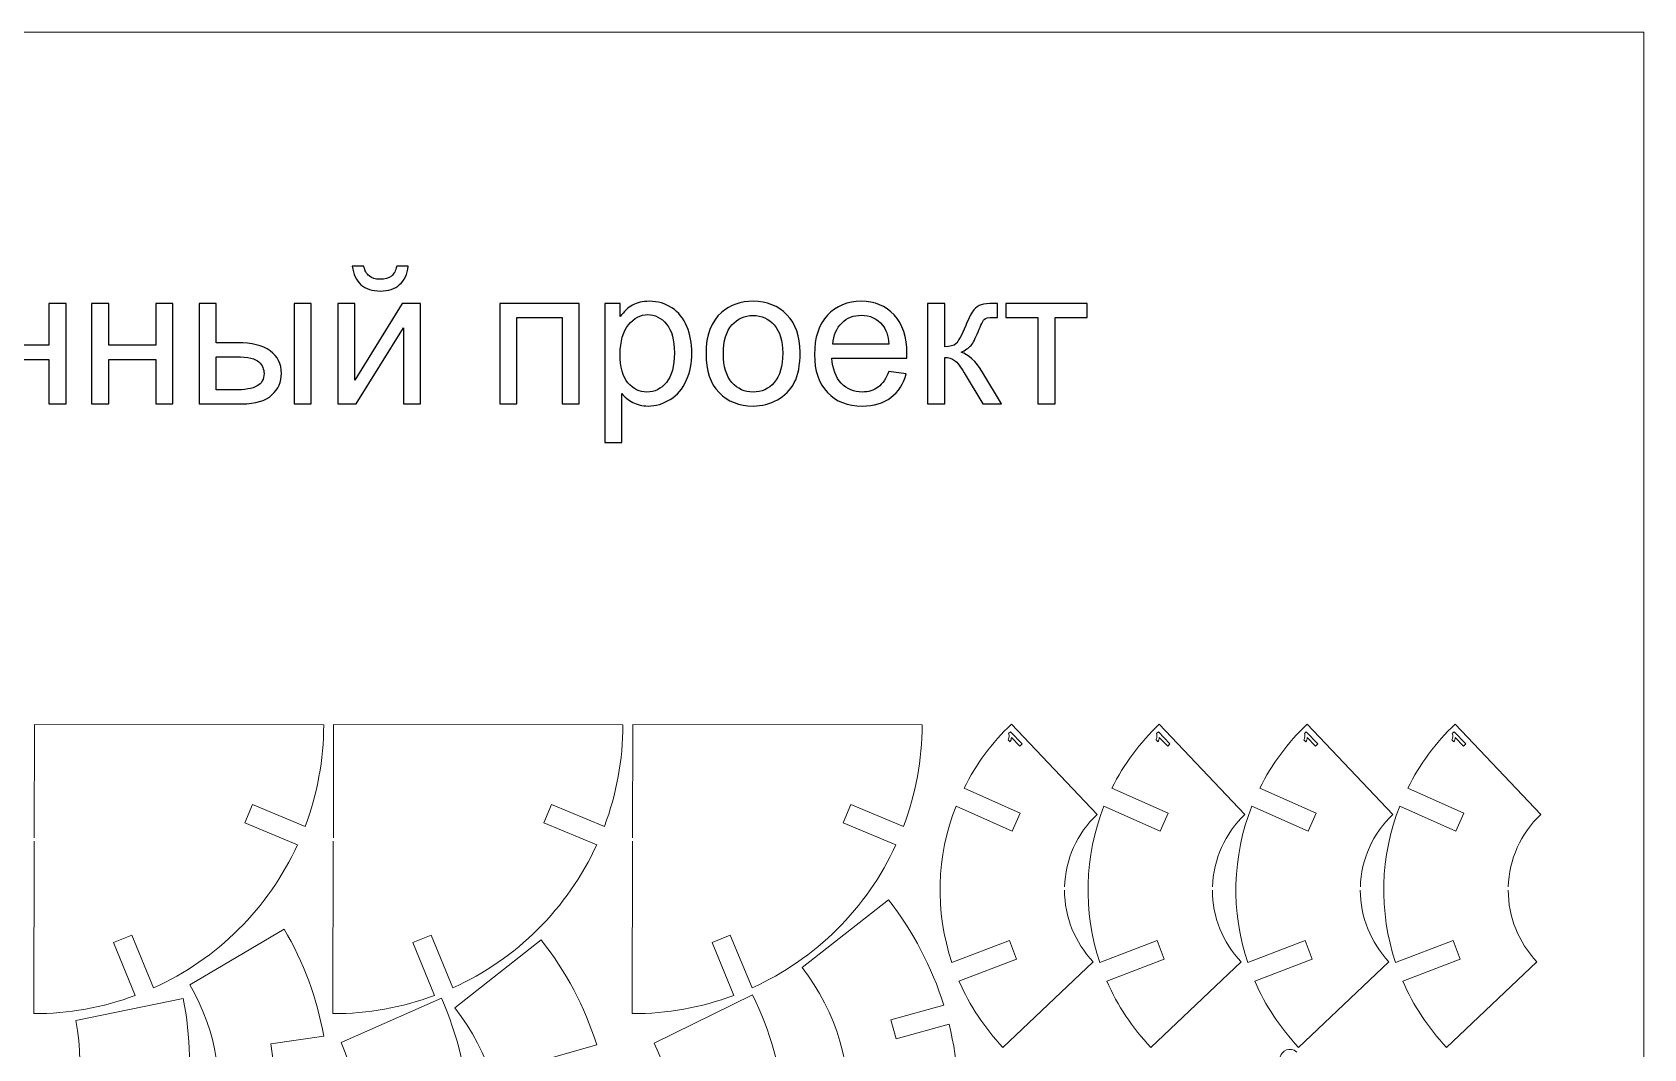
# Model space of a CAD drawing. Header units: centimetres. Extents: x -65 to 125, y -59 to 116.
# Drawn here: x -2.58 to 26.77, y 12.94 to 31.46 of the extents above; entities that cross this region are included whole.
import ezdxf

# ---------------------------------------------------------------- set-up
doc = ezdxf.new("R2010")
doc.units = ezdxf.units.CM
doc.header["$MEASUREMENT"] = 0
doc.layers.add('layer 1', color=7, linetype='Continuous')

msp = doc.modelspace()

# ---------------------------------------------------------------- linework, layer by layer
at = {"layer": 'layer 1', "color": 250, "lineweight": 9}
for points, knots in [([(-27.41654, 31.46228), (-27.41654, 31.46228), (26.77014, 31.46228), (26.77014, 31.46228), (26.77014, 31.46228), (26.77014, 31.46228), (26.77014, -20.81939), (26.77014, -20.81939), (26.77014, -20.81939), (26.77014, -20.81939), (-27.41654, -20.81939), (-27.41654, -20.81939), (-27.41654, -20.81939), (-27.41654, -20.81939), (-27.41654, 31.46228), (-27.41654, 31.46228)], [0, 0, 0, 0, 0.2, 0.2, 0.2, 0.2, 0.4, 0.4, 0.4, 0.4, 0.6, 0.6, 0.6, 0.6, 1, 1, 1, 1]), ([(3.11483, 9.98806), (3.11483, 9.98806), (3.11483, 9.98806), (3.11483, 9.98806), (3.11483, 9.98806), (3.49721, 10.97775), (3.47077, 12.07878), (3.04134, 13.04898)], [0, 0, 0, 0, 0.33333333, 0.33333333, 0.33333333, 0.33333333, 1, 1, 1, 1])]:
    msp.add_open_spline(points, degree=3, knots=knots, dxfattribs=at)
at = {"layer": 'layer 1', "color": 250}
for points, knots in [([(4.05473, 27.19718), (4.05473, 27.19718), (4.2664, 27.19718), (4.2664, 27.19718), (4.2664, 27.19718), (4.24935, 27.05196), (4.19643, 26.94025), (4.10824, 26.86263), (4.10824, 26.86263), (4.02005, 26.78444), (3.90304, 26.74563), (3.75664, 26.74563), (3.75664, 26.74563), (3.60965, 26.74563), (3.49206, 26.78444), (3.40445, 26.86146), (3.40445, 26.86146), (3.31684, 26.93907), (3.26393, 27.05078), (3.24688, 27.19718), (3.24688, 27.19718), (3.24688, 27.19718), (3.45854, 27.19718), (3.45854, 27.19718), (3.45854, 27.19718), (3.47442, 27.11781), (3.50675, 27.05843), (3.55438, 27.01962), (3.55438, 27.01962), (3.602, 26.98023), (3.66668, 26.96082), (3.74723, 26.96082), (3.74723, 26.96082), (3.84072, 26.96082), (3.91127, 26.97964), (3.9589, 27.01786), (3.9589, 27.01786), (4.00652, 27.05549), (4.03886, 27.11546), (4.05473, 27.19718)], [0, 0, 0, 0, 0.09090909, 0.09090909, 0.09090909, 0.09090909, 0.18181818, 0.18181818, 0.18181818, 0.18181818, 0.27272727, 0.27272727, 0.27272727, 0.27272727, 0.36363636, 0.36363636, 0.36363636, 0.36363636, 0.45454545, 0.45454545, 0.45454545, 0.45454545, 0.54545455, 0.54545455, 0.54545455, 0.54545455, 0.63636364, 0.63636364, 0.63636364, 0.63636364, 0.72727273, 0.72727273, 0.72727273, 0.72727273, 0.81818182, 0.81818182, 0.81818182, 0.81818182, 1, 1, 1, 1]), ([(-3.44943, 26.51985), (-3.44943, 26.51985), (-3.13898, 26.51985), (-3.13898, 26.51985), (-3.13898, 26.51985), (-3.13898, 26.51985), (-3.13898, 25.75785), (-3.13898, 25.75785), (-3.13898, 25.75785), (-3.13898, 25.75785), (-2.27821, 25.75785), (-2.27821, 25.75785), (-2.27821, 25.75785), (-2.27821, 25.75785), (-2.27821, 26.51985), (-2.27821, 26.51985), (-2.27821, 26.51985), (-2.27821, 26.51985), (-1.96776, 26.51985), (-1.96776, 26.51985), (-1.96776, 26.51985), (-1.96776, 26.51985), (-1.96776, 24.68894), (-1.96776, 24.68894), (-1.96776, 24.68894), (-1.96776, 24.68894), (-2.27821, 24.68894), (-2.27821, 24.68894), (-2.27821, 24.68894), (-2.27821, 24.68894), (-2.27821, 25.50033), (-2.27821, 25.50033), (-2.27821, 25.50033), (-2.27821, 25.50033), (-3.13898, 25.50033), (-3.13898, 25.50033), (-3.13898, 25.50033), (-3.13898, 25.50033), (-3.13898, 24.68894), (-3.13898, 24.68894), (-3.13898, 24.68894), (-3.13898, 24.68894), (-3.44943, 24.68894), (-3.44943, 24.68894), (-3.44943, 24.68894), (-3.44943, 24.68894), (-3.44943, 26.51985), (-3.44943, 26.51985)], [0, 0, 0, 0, 0.07692308, 0.07692308, 0.07692308, 0.07692308, 0.15384615, 0.15384615, 0.15384615, 0.15384615, 0.23076923, 0.23076923, 0.23076923, 0.23076923, 0.30769231, 0.30769231, 0.30769231, 0.30769231, 0.38461538, 0.38461538, 0.38461538, 0.38461538, 0.46153846, 0.46153846, 0.46153846, 0.46153846, 0.53846154, 0.53846154, 0.53846154, 0.53846154, 0.61538462, 0.61538462, 0.61538462, 0.61538462, 0.69230769, 0.69230769, 0.69230769, 0.69230769, 0.76923077, 0.76923077, 0.76923077, 0.76923077, 0.84615385, 0.84615385, 0.84615385, 0.84615385, 1, 1, 1, 1]), ([(-1.50151, 26.51985), (-1.50151, 26.51985), (-1.19106, 26.51985), (-1.19106, 26.51985), (-1.19106, 26.51985), (-1.19106, 26.51985), (-1.19106, 25.75785), (-1.19106, 25.75785), (-1.19106, 25.75785), (-1.19106, 25.75785), (-0.33029, 25.75785), (-0.33029, 25.75785), (-0.33029, 25.75785), (-0.33029, 25.75785), (-0.33029, 26.51985), (-0.33029, 26.51985), (-0.33029, 26.51985), (-0.33029, 26.51985), (-0.01984, 26.51985), (-0.01984, 26.51985), (-0.01984, 26.51985), (-0.01984, 26.51985), (-0.01984, 24.68894), (-0.01984, 24.68894), (-0.01984, 24.68894), (-0.01984, 24.68894), (-0.33029, 24.68894), (-0.33029, 24.68894), (-0.33029, 24.68894), (-0.33029, 24.68894), (-0.33029, 25.50033), (-0.33029, 25.50033), (-0.33029, 25.50033), (-0.33029, 25.50033), (-1.19106, 25.50033), (-1.19106, 25.50033), (-1.19106, 25.50033), (-1.19106, 25.50033), (-1.19106, 24.68894), (-1.19106, 24.68894), (-1.19106, 24.68894), (-1.19106, 24.68894), (-1.50151, 24.68894), (-1.50151, 24.68894), (-1.50151, 24.68894), (-1.50151, 24.68894), (-1.50151, 26.51985), (-1.50151, 26.51985)], [0, 0, 0, 0, 0.07692308, 0.07692308, 0.07692308, 0.07692308, 0.15384615, 0.15384615, 0.15384615, 0.15384615, 0.23076923, 0.23076923, 0.23076923, 0.23076923, 0.30769231, 0.30769231, 0.30769231, 0.30769231, 0.38461538, 0.38461538, 0.38461538, 0.38461538, 0.46153846, 0.46153846, 0.46153846, 0.46153846, 0.53846154, 0.53846154, 0.53846154, 0.53846154, 0.61538462, 0.61538462, 0.61538462, 0.61538462, 0.69230769, 0.69230769, 0.69230769, 0.69230769, 0.76923077, 0.76923077, 0.76923077, 0.76923077, 0.84615385, 0.84615385, 0.84615385, 0.84615385, 1, 1, 1, 1]), ([(0.457, 26.51985), (0.457, 26.51985), (0.76744, 26.51985), (0.76744, 26.51985), (0.76744, 26.51985), (0.76744, 26.51985), (0.76744, 25.80372), (0.76744, 25.80372), (0.76744, 25.80372), (0.76744, 25.80372), (1.15902, 25.80372), (1.15902, 25.80372), (1.15902, 25.80372), (1.41479, 25.80372), (1.61116, 25.75433), (1.74934, 25.65496), (1.74934, 25.65496), (1.88751, 25.5556), (1.9563, 25.4186), (1.9563, 25.24398), (1.9563, 25.24398), (1.9563, 25.09111), (1.89868, 24.96058), (1.78344, 24.85181), (1.78344, 24.85181), (1.6682, 24.74303), (1.48417, 24.68894), (1.23075, 24.68894), (1.23075, 24.68894), (1.23075, 24.68894), (0.457, 24.68894), (0.457, 24.68894), (0.457, 24.68894), (0.457, 24.68894), (0.457, 26.51985), (0.457, 26.51985)], [0, 0, 0, 0, 0.1, 0.1, 0.1, 0.1, 0.2, 0.2, 0.2, 0.2, 0.3, 0.3, 0.3, 0.3, 0.4, 0.4, 0.4, 0.4, 0.5, 0.5, 0.5, 0.5, 0.6, 0.6, 0.6, 0.6, 0.7, 0.7, 0.7, 0.7, 0.8, 0.8, 0.8, 0.8, 1, 1, 1, 1]), ([(2.18913, 26.51985), (2.18913, 26.51985), (2.49957, 26.51985), (2.49957, 26.51985), (2.49957, 26.51985), (2.49957, 26.51985), (2.49957, 24.68894), (2.49957, 24.68894), (2.49957, 24.68894), (2.49957, 24.68894), (2.18913, 24.68894), (2.18913, 24.68894), (2.18913, 24.68894), (2.18913, 24.68894), (2.18913, 26.51985), (2.18913, 26.51985)], [0, 0, 0, 0, 0.2, 0.2, 0.2, 0.2, 0.4, 0.4, 0.4, 0.4, 0.6, 0.6, 0.6, 0.6, 1, 1, 1, 1]), ([(2.98229, 26.51985), (2.98229, 26.51985), (3.29274, 26.51985), (3.29274, 26.51985), (3.29274, 26.51985), (3.29274, 26.51985), (3.29274, 25.12344), (3.29274, 25.12344), (3.29274, 25.12344), (3.29274, 25.12344), (4.15528, 26.51985), (4.15528, 26.51985), (4.15528, 26.51985), (4.15528, 26.51985), (4.48865, 26.51985), (4.48865, 26.51985), (4.48865, 26.51985), (4.48865, 26.51985), (4.48865, 24.68894), (4.48865, 24.68894), (4.48865, 24.68894), (4.48865, 24.68894), (4.17821, 24.68894), (4.17821, 24.68894), (4.17821, 24.68894), (4.17821, 24.68894), (4.17821, 26.07653), (4.17821, 26.07653), (4.17821, 26.07653), (4.17821, 26.07653), (3.31684, 24.68894), (3.31684, 24.68894), (3.31684, 24.68894), (3.31684, 24.68894), (2.98229, 24.68894), (2.98229, 24.68894), (2.98229, 24.68894), (2.98229, 24.68894), (2.98229, 26.51985), (2.98229, 26.51985)], [0, 0, 0, 0, 0.09090909, 0.09090909, 0.09090909, 0.09090909, 0.18181818, 0.18181818, 0.18181818, 0.18181818, 0.27272727, 0.27272727, 0.27272727, 0.27272727, 0.36363636, 0.36363636, 0.36363636, 0.36363636, 0.45454545, 0.45454545, 0.45454545, 0.45454545, 0.54545455, 0.54545455, 0.54545455, 0.54545455, 0.63636364, 0.63636364, 0.63636364, 0.63636364, 0.72727273, 0.72727273, 0.72727273, 0.72727273, 0.81818182, 0.81818182, 0.81818182, 0.81818182, 1, 1, 1, 1]), ([(5.93327, 26.51985), (5.93327, 26.51985), (7.37966, 26.51985), (7.37966, 26.51985), (7.37966, 26.51985), (7.37966, 26.51985), (7.37966, 24.68894), (7.37966, 24.68894), (7.37966, 24.68894), (7.37966, 24.68894), (7.06921, 24.68894), (7.06921, 24.68894), (7.06921, 24.68894), (7.06921, 24.68894), (7.06921, 26.26233), (7.06921, 26.26233), (7.06921, 26.26233), (7.06921, 26.26233), (6.24372, 26.26233), (6.24372, 26.26233), (6.24372, 26.26233), (6.24372, 26.26233), (6.24372, 24.68894), (6.24372, 24.68894), (6.24372, 24.68894), (6.24372, 24.68894), (5.93327, 24.68894), (5.93327, 24.68894), (5.93327, 24.68894), (5.93327, 24.68894), (5.93327, 26.51985), (5.93327, 26.51985)], [0, 0, 0, 0, 0.11111111, 0.11111111, 0.11111111, 0.11111111, 0.22222222, 0.22222222, 0.22222222, 0.22222222, 0.33333333, 0.33333333, 0.33333333, 0.33333333, 0.44444444, 0.44444444, 0.44444444, 0.44444444, 0.55555556, 0.55555556, 0.55555556, 0.55555556, 0.66666667, 0.66666667, 0.66666667, 0.66666667, 0.77777778, 0.77777778, 0.77777778, 0.77777778, 1, 1, 1, 1]), ([(7.84356, 23.98691), (7.84356, 23.98691), (7.84356, 26.51985), (7.84356, 26.51985), (7.84356, 26.51985), (7.84356, 26.51985), (8.12578, 26.51985), (8.12578, 26.51985), (8.12578, 26.51985), (8.12578, 26.51985), (8.12578, 26.27938), (8.12578, 26.27938), (8.12578, 26.27938), (8.19222, 26.37227), (8.26748, 26.44224), (8.35156, 26.48869), (8.35156, 26.48869), (8.43505, 26.53514), (8.53677, 26.55866), (8.65613, 26.55866), (8.65613, 26.55866), (8.81252, 26.55866), (8.95011, 26.51868), (9.06946, 26.43813), (9.06946, 26.43813), (9.18882, 26.35816), (9.27878, 26.24469), (9.33993, 26.09887), (9.33993, 26.09887), (9.40049, 25.95247), (9.43106, 25.79254), (9.43106, 25.61792), (9.43106, 25.61792), (9.43106, 25.43154), (9.39755, 25.26338), (9.33052, 25.11345), (9.33052, 25.11345), (9.26349, 24.96411), (9.16589, 24.84945), (9.03771, 24.76949), (9.03771, 24.76949), (8.91013, 24.69012), (8.77548, 24.65013), (8.63437, 24.65013), (8.63437, 24.65013), (8.53089, 24.65013), (8.43799, 24.67189), (8.35627, 24.7154), (8.35627, 24.7154), (8.27395, 24.75891), (8.20692, 24.81359), (8.15401, 24.88003), (8.15401, 24.88003), (8.15401, 24.88003), (8.15401, 23.98691), (8.15401, 23.98691), (8.15401, 23.98691), (8.15401, 23.98691), (7.84356, 23.98691), (7.84356, 23.98691)], [0, 0, 0, 0, 0.0625, 0.0625, 0.0625, 0.0625, 0.125, 0.125, 0.125, 0.125, 0.1875, 0.1875, 0.1875, 0.1875, 0.25, 0.25, 0.25, 0.25, 0.3125, 0.3125, 0.3125, 0.3125, 0.375, 0.375, 0.375, 0.375, 0.4375, 0.4375, 0.4375, 0.4375, 0.5, 0.5, 0.5, 0.5, 0.5625, 0.5625, 0.5625, 0.5625, 0.625, 0.625, 0.625, 0.625, 0.6875, 0.6875, 0.6875, 0.6875, 0.75, 0.75, 0.75, 0.75, 0.8125, 0.8125, 0.8125, 0.8125, 0.875, 0.875, 0.875, 0.875, 1, 1, 1, 1]), ([(9.68918, 25.6044), (9.68918, 25.94247), (9.78325, 26.19295), (9.97199, 26.35581), (9.97199, 26.35581), (10.12897, 26.49104), (10.32124, 26.55866), (10.5476, 26.55866), (10.5476, 26.55866), (10.79866, 26.55866), (11.00445, 26.47634), (11.16437, 26.31171), (11.16437, 26.31171), (11.32371, 26.14767), (11.40367, 25.92013), (11.40367, 25.63027), (11.40367, 25.63027), (11.40367, 25.39508), (11.36839, 25.21046), (11.29784, 25.07582), (11.29784, 25.07582), (11.22728, 24.94118), (11.12439, 24.83652), (10.98916, 24.76185), (10.98916, 24.76185), (10.85452, 24.68718), (10.70694, 24.65013), (10.5476, 24.65013), (10.5476, 24.65013), (10.29125, 24.65013), (10.08429, 24.73186), (9.92612, 24.8959), (9.92612, 24.8959), (9.76796, 25.05994), (9.68918, 25.2963), (9.68918, 25.6044)], [0, 0, 0, 0, 0.1, 0.1, 0.1, 0.1, 0.2, 0.2, 0.2, 0.2, 0.3, 0.3, 0.3, 0.3, 0.4, 0.4, 0.4, 0.4, 0.5, 0.5, 0.5, 0.5, 0.6, 0.6, 0.6, 0.6, 0.7, 0.7, 0.7, 0.7, 0.8, 0.8, 0.8, 0.8, 1, 1, 1, 1]), ([(13.01645, 25.28161), (13.01645, 25.28161), (13.33748, 25.23927), (13.33748, 25.23927), (13.33748, 25.23927), (13.2875, 25.05289), (13.19402, 24.90766), (13.05761, 24.80477), (13.05761, 24.80477), (12.9212, 24.70188), (12.74717, 24.65013), (12.53491, 24.65013), (12.53491, 24.65013), (12.26798, 24.65013), (12.05631, 24.73245), (11.89991, 24.89708), (11.89991, 24.89708), (11.74352, 25.06112), (11.66532, 25.29219), (11.66532, 25.58911), (11.66532, 25.58911), (11.66532, 25.89603), (11.7441, 26.13474), (11.90227, 26.30407), (11.90227, 26.30407), (12.06043, 26.47399), (12.26563, 26.55866), (12.51786, 26.55866), (12.51786, 26.55866), (12.76187, 26.55866), (12.96118, 26.47576), (13.11582, 26.30936), (13.11582, 26.30936), (13.27045, 26.14297), (13.34806, 25.90896), (13.34806, 25.60734), (13.34806, 25.60734), (13.34806, 25.58911), (13.34748, 25.56148), (13.3463, 25.52502), (13.3463, 25.52502), (13.3463, 25.52502), (11.98282, 25.52502), (11.98282, 25.52502), (11.98282, 25.52502), (11.99458, 25.32453), (12.05102, 25.17048), (12.15333, 25.06406), (12.15333, 25.06406), (12.25504, 24.95764), (12.38263, 24.90413), (12.53491, 24.90413), (12.53491, 24.90413), (12.64839, 24.90413), (12.7454, 24.93412), (12.82537, 24.99409), (12.82537, 24.99409), (12.90592, 25.05406), (12.96942, 25.1499), (13.01645, 25.28161)], [0, 0, 0, 0, 0.0625, 0.0625, 0.0625, 0.0625, 0.125, 0.125, 0.125, 0.125, 0.1875, 0.1875, 0.1875, 0.1875, 0.25, 0.25, 0.25, 0.25, 0.3125, 0.3125, 0.3125, 0.3125, 0.375, 0.375, 0.375, 0.375, 0.4375, 0.4375, 0.4375, 0.4375, 0.5, 0.5, 0.5, 0.5, 0.5625, 0.5625, 0.5625, 0.5625, 0.625, 0.625, 0.625, 0.625, 0.6875, 0.6875, 0.6875, 0.6875, 0.75, 0.75, 0.75, 0.75, 0.8125, 0.8125, 0.8125, 0.8125, 0.875, 0.875, 0.875, 0.875, 1, 1, 1, 1]), ([(13.72613, 26.51985), (13.72613, 26.51985), (14.03657, 26.51985), (14.03657, 26.51985), (14.03657, 26.51985), (14.03657, 26.51985), (14.03657, 25.72963), (14.03657, 25.72963), (14.03657, 25.72963), (14.13535, 25.72963), (14.20473, 25.74845), (14.24471, 25.78666), (14.24471, 25.78666), (14.2841, 25.82429), (14.34231, 25.93424), (14.41992, 26.1171), (14.41992, 26.1171), (14.48107, 26.26174), (14.53046, 26.35699), (14.56809, 26.40285), (14.56809, 26.40285), (14.6063, 26.44871), (14.64981, 26.47987), (14.6992, 26.49575), (14.6992, 26.49575), (14.74918, 26.51162), (14.82855, 26.51985), (14.93733, 26.51985), (14.93733, 26.51985), (14.93733, 26.51985), (14.99965, 26.51985), (14.99965, 26.51985), (14.99965, 26.51985), (14.99965, 26.51985), (14.99965, 26.26409), (14.99965, 26.26409), (14.99965, 26.26409), (14.99965, 26.26409), (14.91322, 26.26585), (14.91322, 26.26585), (14.91322, 26.26585), (14.83149, 26.26585), (14.77916, 26.25351), (14.75623, 26.2294), (14.75623, 26.2294), (14.73213, 26.20412), (14.69509, 26.12886), (14.6457, 26.00362), (14.6457, 26.00362), (14.59866, 25.88368), (14.55574, 25.80078), (14.51635, 25.75491), (14.51635, 25.75491), (14.47754, 25.70905), (14.41698, 25.66731), (14.33525, 25.62909), (14.33525, 25.62909), (14.46872, 25.59323), (14.60042, 25.46917), (14.72978, 25.25632), (14.72978, 25.25632), (14.72978, 25.25632), (15.07021, 24.68894), (15.07021, 24.68894), (15.07021, 24.68894), (15.07021, 24.68894), (14.72919, 24.68894), (14.72919, 24.68894), (14.72919, 24.68894), (14.72919, 24.68894), (14.39346, 25.25456), (14.39346, 25.25456), (14.39346, 25.25456), (14.32585, 25.36921), (14.26705, 25.44447), (14.21707, 25.48092), (14.21707, 25.48092), (14.16651, 25.51738), (14.10654, 25.5356), (14.03657, 25.5356), (14.03657, 25.5356), (14.03657, 25.5356), (14.03657, 24.68894), (14.03657, 24.68894), (14.03657, 24.68894), (14.03657, 24.68894), (13.72613, 24.68894), (13.72613, 24.68894), (13.72613, 24.68894), (13.72613, 24.68894), (13.72613, 26.51985), (13.72613, 26.51985)], [0, 0, 0, 0, 0.04166667, 0.04166667, 0.04166667, 0.04166667, 0.08333333, 0.08333333, 0.08333333, 0.08333333, 0.125, 0.125, 0.125, 0.125, 0.16666667, 0.16666667, 0.16666667, 0.16666667, 0.20833333, 0.20833333, 0.20833333, 0.20833333, 0.25, 0.25, 0.25, 0.25, 0.29166667, 0.29166667, 0.29166667, 0.29166667, 0.33333333, 0.33333333, 0.33333333, 0.33333333, 0.375, 0.375, 0.375, 0.375, 0.41666667, 0.41666667, 0.41666667, 0.41666667, 0.45833333, 0.45833333, 0.45833333, 0.45833333, 0.5, 0.5, 0.5, 0.5, 0.54166667, 0.54166667, 0.54166667, 0.54166667, 0.58333333, 0.58333333, 0.58333333, 0.58333333, 0.625, 0.625, 0.625, 0.625, 0.66666667, 0.66666667, 0.66666667, 0.66666667, 0.70833333, 0.70833333, 0.70833333, 0.70833333, 0.75, 0.75, 0.75, 0.75, 0.79166667, 0.79166667, 0.79166667, 0.79166667, 0.83333333, 0.83333333, 0.83333333, 0.83333333, 0.875, 0.875, 0.875, 0.875, 0.91666667, 0.91666667, 0.91666667, 0.91666667, 1, 1, 1, 1]), ([(15.15017, 26.51985), (15.15017, 26.51985), (16.63183, 26.51985), (16.63183, 26.51985), (16.63183, 26.51985), (16.63183, 26.51985), (16.63183, 26.26233), (16.63183, 26.26233), (16.63183, 26.26233), (16.63183, 26.26233), (16.04622, 26.26233), (16.04622, 26.26233), (16.04622, 26.26233), (16.04622, 26.26233), (16.04622, 24.68894), (16.04622, 24.68894), (16.04622, 24.68894), (16.04622, 24.68894), (15.73578, 24.68894), (15.73578, 24.68894), (15.73578, 24.68894), (15.73578, 24.68894), (15.73578, 26.26233), (15.73578, 26.26233), (15.73578, 26.26233), (15.73578, 26.26233), (15.15017, 26.26233), (15.15017, 26.26233), (15.15017, 26.26233), (15.15017, 26.26233), (15.15017, 26.51985), (15.15017, 26.51985)], [0, 0, 0, 0, 0.11111111, 0.11111111, 0.11111111, 0.11111111, 0.22222222, 0.22222222, 0.22222222, 0.22222222, 0.33333333, 0.33333333, 0.33333333, 0.33333333, 0.44444444, 0.44444444, 0.44444444, 0.44444444, 0.55555556, 0.55555556, 0.55555556, 0.55555556, 0.66666667, 0.66666667, 0.66666667, 0.66666667, 0.77777778, 0.77777778, 0.77777778, 0.77777778, 1, 1, 1, 1]), ([(8.12578, 25.59323), (8.12578, 25.35863), (8.17341, 25.18518), (8.26807, 25.07288), (8.26807, 25.07288), (8.36332, 24.96058), (8.47856, 24.90413), (8.61379, 24.90413), (8.61379, 24.90413), (8.75138, 24.90413), (8.86897, 24.96234), (8.96657, 25.07876), (8.96657, 25.07876), (9.06476, 25.19517), (9.11356, 25.37509), (9.11356, 25.6191), (9.11356, 25.6191), (9.11356, 25.85193), (9.06594, 26.02596), (8.9701, 26.14179), (8.9701, 26.14179), (8.87426, 26.25762), (8.7602, 26.31524), (8.62732, 26.31524), (8.62732, 26.31524), (8.49561, 26.31524), (8.3792, 26.25351), (8.27807, 26.13062), (8.27807, 26.13062), (8.17635, 26.00715), (8.12578, 25.82841), (8.12578, 25.59323)], [0, 0, 0, 0, 0.11111111, 0.11111111, 0.11111111, 0.11111111, 0.22222222, 0.22222222, 0.22222222, 0.22222222, 0.33333333, 0.33333333, 0.33333333, 0.33333333, 0.44444444, 0.44444444, 0.44444444, 0.44444444, 0.55555556, 0.55555556, 0.55555556, 0.55555556, 0.66666667, 0.66666667, 0.66666667, 0.66666667, 0.77777778, 0.77777778, 0.77777778, 0.77777778, 1, 1, 1, 1]), ([(10.00668, 25.60381), (10.00668, 25.3698), (10.05783, 25.19459), (10.16013, 25.07876), (10.16013, 25.07876), (10.26303, 24.96234), (10.39179, 24.90413), (10.5476, 24.90413), (10.5476, 24.90413), (10.70165, 24.90413), (10.82982, 24.96234), (10.93272, 25.07935), (10.93272, 25.07935), (11.03502, 25.19635), (11.08617, 25.3745), (11.08617, 25.6138), (11.08617, 25.6138), (11.08617, 25.83958), (11.03443, 26.01068), (10.93154, 26.12651), (10.93154, 26.12651), (10.82865, 26.24292), (10.70047, 26.30113), (10.5476, 26.30113), (10.5476, 26.30113), (10.39179, 26.30113), (10.26303, 26.24351), (10.16013, 26.12768), (10.16013, 26.12768), (10.05783, 26.01185), (10.00668, 25.83723), (10.00668, 25.60381)], [0, 0, 0, 0, 0.11111111, 0.11111111, 0.11111111, 0.11111111, 0.22222222, 0.22222222, 0.22222222, 0.22222222, 0.33333333, 0.33333333, 0.33333333, 0.33333333, 0.44444444, 0.44444444, 0.44444444, 0.44444444, 0.55555556, 0.55555556, 0.55555556, 0.55555556, 0.66666667, 0.66666667, 0.66666667, 0.66666667, 0.77777778, 0.77777778, 0.77777778, 0.77777778, 1, 1, 1, 1]), ([(12.00046, 25.77902), (12.00046, 25.77902), (13.01998, 25.77902), (13.01998, 25.77902), (13.01998, 25.77902), (13.00646, 25.93307), (12.96706, 26.04831), (12.90298, 26.12533), (12.90298, 26.12533), (12.80479, 26.24469), (12.67661, 26.30466), (12.51963, 26.30466), (12.51963, 26.30466), (12.37734, 26.30466), (12.25798, 26.25703), (12.16097, 26.16178), (12.16097, 26.16178), (12.06454, 26.06653), (12.01104, 25.93895), (12.00046, 25.77902)], [0, 0, 0, 0, 0.16666667, 0.16666667, 0.16666667, 0.16666667, 0.33333333, 0.33333333, 0.33333333, 0.33333333, 0.5, 0.5, 0.5, 0.5, 0.66666667, 0.66666667, 0.66666667, 0.66666667, 1, 1, 1, 1]), ([(0.76744, 24.94294), (0.76744, 24.94294), (1.09317, 24.94294), (1.09317, 24.94294), (1.09317, 24.94294), (1.28896, 24.94294), (1.42948, 24.96705), (1.51298, 25.01526), (1.51298, 25.01526), (1.59705, 25.06347), (1.6388, 25.13873), (1.6388, 25.24104), (1.6388, 25.24104), (1.6388, 25.32041), (1.60764, 25.39097), (1.5459, 25.45329), (1.5459, 25.45329), (1.48358, 25.51503), (1.34658, 25.54619), (1.13433, 25.54619), (1.13433, 25.54619), (1.13433, 25.54619), (0.76744, 25.54619), (0.76744, 25.54619), (0.76744, 25.54619), (0.76744, 25.54619), (0.76744, 24.94294), (0.76744, 24.94294)], [0, 0, 0, 0, 0.125, 0.125, 0.125, 0.125, 0.25, 0.25, 0.25, 0.25, 0.375, 0.375, 0.375, 0.375, 0.5, 0.5, 0.5, 0.5, 0.625, 0.625, 0.625, 0.625, 0.75, 0.75, 0.75, 0.75, 1, 1, 1, 1])]:
    msp.add_open_spline(points, degree=3, knots=knots, dxfattribs=at)
at = {"layer": 'layer 1', "color": 250, "lineweight": 9}
for points in [[(-2.54927, 16.77899), (-2.54927, 16.77899), (-2.54493, 18.84835), (-2.54493, 18.84835)], [(2.72635, 18.8373), (2.72635, 18.8373), (-2.54493, 18.84835), (-2.54493, 18.84835)], [(2.38726, 16.98824), (2.61017, 17.5793), (2.72503, 18.2056), (2.72635, 18.8373)], [(2.90115, 16.77899), (2.90115, 16.77899), (2.90549, 18.84835), (2.90549, 18.84835)], [(8.17677, 18.8373), (8.17677, 18.8373), (2.90549, 18.84835), (2.90549, 18.84835)], [(7.83768, 16.98824), (8.06059, 17.5793), (8.17545, 18.2056), (8.17677, 18.8373)], [(8.35157, 16.77899), (8.35157, 16.77899), (8.35591, 18.84835), (8.35591, 18.84835)], [(13.62719, 18.8373), (13.62719, 18.8373), (8.35591, 18.84835), (8.35591, 18.84835)], [(13.2881, 16.98824), (13.51101, 17.5793), (13.62587, 18.2056), (13.62719, 18.8373)], [(15.2508, 18.85081), (14.8979, 18.51599), (14.60639, 18.12193), (14.38947, 17.68651)], [(15.2508, 18.85081), (15.2508, 18.85081), (16.81106, 17.20633), (16.81106, 17.20633)], [(17.94481, 18.85081), (17.59191, 18.51599), (17.3004, 18.12193), (17.08348, 17.68651)], [(17.94481, 18.85081), (17.94481, 18.85081), (19.50507, 17.20633), (19.50507, 17.20633)], [(20.63882, 18.85081), (20.28592, 18.51599), (19.99441, 18.12193), (19.77749, 17.68651)], [(20.63882, 18.85081), (20.63882, 18.85081), (22.19908, 17.20633), (22.19908, 17.20633)], [(23.33283, 18.85081), (22.97993, 18.51599), (22.68842, 18.12193), (22.4715, 17.68651)], [(23.33283, 18.85081), (23.33283, 18.85081), (24.89309, 17.20633), (24.89309, 17.20633)], [(15.41319, 17.23061), (15.41319, 17.23061), (14.38947, 17.68651), (14.38947, 17.68651)], [(18.1072, 17.23061), (18.1072, 17.23061), (17.08348, 17.68651), (17.08348, 17.68651)], [(20.80121, 17.23061), (20.80121, 17.23061), (19.77749, 17.68651), (19.77749, 17.68651)], [(23.49522, 17.23061), (23.49522, 17.23061), (22.4715, 17.68651), (22.4715, 17.68651)], [(1.2874, 17.05653), (1.2874, 17.05653), (1.42587, 17.38883), (1.42587, 17.38883)], [(2.38726, 16.98824), (2.38726, 16.98824), (1.42587, 17.38883), (1.42587, 17.38883)], [(6.73782, 17.05653), (6.73782, 17.05653), (6.87629, 17.38883), (6.87629, 17.38883)], [(7.83768, 16.98824), (7.83768, 16.98824), (6.87629, 17.38883), (6.87629, 17.38883)], [(12.18824, 17.05653), (12.18824, 17.05653), (12.32671, 17.38883), (12.32671, 17.38883)], [(13.2881, 16.98824), (13.2881, 16.98824), (12.32671, 17.38883), (12.32671, 17.38883)], [(14.24301, 17.35765), (13.88322, 16.44561), (13.85669, 15.43589), (14.16808, 14.50621)], [(14.24301, 17.35765), (14.24301, 17.35765), (15.26673, 16.90175), (15.26673, 16.90175)], [(16.93702, 17.35765), (16.57723, 16.44561), (16.5507, 15.43589), (16.86209, 14.50621)], [(16.93702, 17.35765), (16.93702, 17.35765), (17.96074, 16.90175), (17.96074, 16.90175)], [(19.63103, 17.35765), (19.27124, 16.44561), (19.24471, 15.43589), (19.5561, 14.50621)], [(19.63103, 17.35765), (19.63103, 17.35765), (20.65475, 16.90175), (20.65475, 16.90175)], [(22.32504, 17.35765), (21.96525, 16.44561), (21.93872, 15.43589), (22.25011, 14.50621)], [(22.32504, 17.35765), (22.32504, 17.35765), (23.34876, 16.90175), (23.34876, 16.90175)], [(2.2488, 16.65593), (2.2488, 16.65593), (1.2874, 17.05653), (1.2874, 17.05653)], [(7.69922, 16.65593), (7.69922, 16.65593), (6.73782, 17.05653), (6.73782, 17.05653)], [(13.14964, 16.65593), (13.14964, 16.65593), (12.18824, 17.05653), (12.18824, 17.05653)], [(15.26673, 16.90175), (15.26673, 16.90175), (15.41319, 17.23061), (15.41319, 17.23061)], [(16.81106, 17.20633), (16.44752, 16.8614), (16.23521, 16.38681), (16.22017, 15.8861)], [(17.96074, 16.90175), (17.96074, 16.90175), (18.1072, 17.23061), (18.1072, 17.23061)], [(19.50507, 17.20633), (19.14153, 16.8614), (18.92922, 16.38681), (18.91418, 15.8861)], [(20.65475, 16.90175), (20.65475, 16.90175), (20.80121, 17.23061), (20.80121, 17.23061)], [(22.19908, 17.20633), (21.83554, 16.8614), (21.62323, 16.38681), (21.60819, 15.8861)], [(23.34876, 16.90175), (23.34876, 16.90175), (23.49522, 17.23061), (23.49522, 17.23061)], [(24.89309, 17.20633), (24.52955, 16.8614), (24.31724, 16.38681), (24.3022, 15.8861)], [(-2.55599, 13.57708), (-2.55599, 13.57708), (-2.5494, 16.71896), (-2.5494, 16.71896)], [(-0.37264, 14.04547), (0.78785, 14.57035), (1.71905, 15.49765), (2.2488, 16.65593)], [(2.89443, 13.57708), (2.89443, 13.57708), (2.90102, 16.71896), (2.90102, 16.71896)], [(5.07778, 14.04547), (6.23827, 14.57035), (7.16947, 15.49765), (7.69922, 16.65593)], [(8.34485, 13.57708), (8.34485, 13.57708), (8.35144, 16.71896), (8.35144, 16.71896)], [(10.5282, 14.04547), (11.68869, 14.57035), (12.61989, 15.49765), (13.14964, 16.65593)], [(13.01447, 15.64814), (13.01447, 15.64814), (11.44007, 14.41544), (11.44007, 14.41544)], [(14.01947, 13.73138), (13.80342, 14.42593), (13.46289, 15.07542), (13.01447, 15.64814)], [(16.21932, 15.8261), (16.22007, 15.3416), (16.40612, 14.87489), (16.74053, 14.52243)], [(18.91333, 15.8261), (18.91408, 15.3416), (19.10013, 14.87489), (19.43454, 14.52243)], [(21.60734, 15.8261), (21.60809, 15.3416), (21.79414, 14.87489), (22.12855, 14.52243)], [(24.30135, 15.8261), (24.3021, 15.3416), (24.48815, 14.87489), (24.82256, 14.52243)], [(-1.10208, 14.87147), (-1.10208, 14.87147), (-0.76919, 15.00854), (-0.76919, 15.00854)], [(-0.37264, 14.04547), (-0.37264, 14.04547), (-0.76919, 15.00854), (-0.76919, 15.00854)], [(2.00343, 15.11893), (2.00343, 15.11893), (0.28569, 14.09924), (0.28569, 14.09924)], [(2.72703, 13.16641), (2.6058, 13.85563), (2.36064, 14.51716), (2.00343, 15.11893)], [(4.34834, 14.87147), (4.34834, 14.87147), (4.68123, 15.00854), (4.68123, 15.00854)], [(5.07778, 14.04547), (5.07778, 14.04547), (4.68123, 15.00854), (4.68123, 15.00854)], [(9.79876, 14.87147), (9.79876, 14.87147), (10.13165, 15.00854), (10.13165, 15.00854)], [(10.5282, 14.04547), (10.5282, 14.04547), (10.13165, 15.00854), (10.13165, 15.00854)], [(-0.70553, 13.90841), (-0.70553, 13.90841), (-1.10208, 14.87147), (-1.10208, 14.87147)], [(4.74489, 13.90841), (4.74489, 13.90841), (4.34834, 14.87147), (4.34834, 14.87147)], [(6.6847, 14.91974), (6.6847, 14.91974), (5.11622, 13.67952), (5.11622, 13.67952)], [(7.69886, 13.0078), (7.4795, 13.70131), (7.13586, 14.34916), (6.6847, 14.91974)], [(10.19531, 13.90841), (10.19531, 13.90841), (9.79876, 14.87147), (9.79876, 14.87147)], [(15.21433, 14.90771), (15.21433, 14.90771), (14.16808, 14.50621), (14.16808, 14.50621)], [(15.34332, 14.57161), (15.34332, 14.57161), (15.21433, 14.90771), (15.21433, 14.90771)], [(17.90834, 14.90771), (17.90834, 14.90771), (16.86209, 14.50621), (16.86209, 14.50621)], [(18.03733, 14.57161), (18.03733, 14.57161), (17.90834, 14.90771), (17.90834, 14.90771)], [(20.60235, 14.90771), (20.60235, 14.90771), (19.5561, 14.50621), (19.5561, 14.50621)], [(20.73134, 14.57161), (20.73134, 14.57161), (20.60235, 14.90771), (20.60235, 14.90771)], [(23.29636, 14.90771), (23.29636, 14.90771), (22.25011, 14.50621), (22.25011, 14.50621)], [(23.42535, 14.57161), (23.42535, 14.57161), (23.29636, 14.90771), (23.29636, 14.90771)], [(12.27334, 11.578), (12.36809, 12.59408), (12.07093, 13.60971), (11.44007, 14.41544)], [(14.29705, 14.17011), (14.29705, 14.17011), (15.34332, 14.57161), (15.34332, 14.57161)], [(15.09605, 12.96218), (15.09605, 12.96218), (16.74053, 14.52243), (16.74053, 14.52243)], [(16.99106, 14.17011), (16.99106, 14.17011), (18.03733, 14.57161), (18.03733, 14.57161)], [(17.79006, 12.96218), (17.79006, 12.96218), (19.43454, 14.52243), (19.43454, 14.52243)], [(19.68507, 14.17011), (19.68507, 14.17011), (20.73134, 14.57161), (20.73134, 14.57161)], [(20.48407, 12.96218), (20.48407, 12.96218), (22.12855, 14.52243), (22.12855, 14.52243)], [(22.37908, 14.17011), (22.37908, 14.17011), (23.42535, 14.57161), (23.42535, 14.57161)], [(23.17808, 12.96218), (23.17808, 12.96218), (24.82256, 14.52243), (24.82256, 14.52243)], [(0.7087, 11.26392), (0.94398, 12.22747), (0.7925, 13.24546), (0.28568, 14.09924)], [(14.29705, 14.17011), (14.49081, 13.7239), (14.76122, 13.31508), (15.09605, 12.96218)], [(16.99106, 14.17011), (17.18482, 13.7239), (17.45523, 13.31508), (17.79006, 12.96218)], [(19.68507, 14.17011), (19.87883, 13.7239), (20.14924, 13.31508), (20.48407, 12.96218)], [(22.37908, 14.17011), (22.57284, 13.7239), (22.84325, 13.31508), (23.17808, 12.96218)], [(-2.55598, 13.57708), (-1.92429, 13.57575), (-1.29751, 13.68798), (-0.70553, 13.90841)], [(0.16579, 13.84951), (0.16579, 13.84951), (-1.7918, 13.45175), (-1.7918, 13.45175)], [(0.20671, 11.76763), (0.31899, 12.45837), (0.30513, 13.16373), (0.16579, 13.84951)], [(2.89444, 13.57708), (3.52613, 13.57575), (4.15291, 13.68798), (4.74489, 13.90841)], [(4.86981, 13.85831), (4.86981, 13.85831), (3.04134, 13.04897), (3.04134, 13.04897)], [(5.37449, 11.75371), (5.33522, 12.48003), (5.16422, 13.19316), (4.86981, 13.85831)], [(8.34486, 13.57708), (8.97655, 13.57575), (9.60333, 13.68798), (10.19531, 13.90841)], [(10.5388, 13.91754), (10.5388, 13.91754), (8.74313, 13.03786), (8.74313, 13.03786)], [(11.12477, 11.83412), (11.05735, 12.55836), (10.8588, 13.26432), (10.5388, 13.91754)], [(5.96306, 10.84609), (6.05295, 11.86262), (5.75092, 12.87682), (5.11622, 13.67952)], [(14.01947, 13.73138), (14.01947, 13.73138), (13.05873, 13.46387), (13.05873, 13.46387)], [(-2.32518, 10.63511), (-1.78599, 11.4676), (-1.5941, 12.47875), (-1.79181, 13.45175)], [(13.15529, 13.11706), (13.15529, 13.11706), (13.05873, 13.46387), (13.05873, 13.46387)], [(14.11603, 13.38457), (14.11603, 13.38457), (13.15529, 13.11706), (13.15529, 13.11706)], [(13.60157, 9.15823), (14.28392, 10.45676), (14.46695, 11.96026), (14.11603, 13.38457)], [(2.72703, 13.16641), (2.72703, 13.16641), (1.76179, 13.02743), (1.76179, 13.02743)], [(1.8131, 12.6711), (1.8131, 12.6711), (1.76179, 13.02743), (1.76179, 13.02743)], [(7.69886, 13.0078), (7.69886, 13.0078), (6.73941, 12.7357), (6.73941, 12.7357)], [(8.97031, 10.08933), (9.27357, 11.06372), (9.19332, 12.11889), (8.74313, 13.03786)]]:
    msp.add_open_spline(points, degree=3, dxfattribs=at)
at = {"layer": 'layer 1', "color": 242, "lineweight": 9}
for points in [[(15.19217, 18.56621), (15.19217, 18.56621), (15.19217, 18.56621), (15.19217, 18.56621), (15.19217, 18.56621), (15.19968, 18.58029), (15.20503, 18.59845), (15.20816, 18.62074)], [(15.22884, 18.52807), (15.22884, 18.52807), (15.22884, 18.52807), (15.22884, 18.52807), (15.22884, 18.52807), (15.22884, 18.52807), (15.19217, 18.56621), (15.19217, 18.56621)], [(15.20097, 18.68096), (15.20097, 18.68096), (15.20097, 18.68096), (15.20097, 18.68096), (15.20097, 18.68096), (15.20097, 18.68096), (15.2349, 18.71358), (15.2349, 18.71358)], [(15.20816, 18.62074), (15.20816, 18.62074), (15.20816, 18.62074), (15.20816, 18.62074), (15.20816, 18.62074), (15.2114, 18.64303), (15.20896, 18.66309), (15.20097, 18.68096)], [(15.25225, 18.61184), (15.25225, 18.61184), (15.25225, 18.61184), (15.25225, 18.61184), (15.25225, 18.61184), (15.25078, 18.58283), (15.243, 18.55488), (15.22884, 18.52807)], [(15.2349, 18.71358), (15.2349, 18.71358), (15.2349, 18.71358), (15.2349, 18.71358), (15.2349, 18.71358), (15.2349, 18.71358), (15.44613, 18.49384), (15.44613, 18.49384)], [(15.40432, 18.45365), (15.40432, 18.45365), (15.40432, 18.45365), (15.40432, 18.45365), (15.40432, 18.45365), (15.40432, 18.45365), (15.25225, 18.61184), (15.25225, 18.61184)], [(17.88618, 18.56621), (17.88618, 18.56621), (17.88618, 18.56621), (17.88618, 18.56621), (17.88618, 18.56621), (17.89369, 18.58029), (17.89904, 18.59845), (17.90217, 18.62074)], [(17.92285, 18.52807), (17.92285, 18.52807), (17.92285, 18.52807), (17.92285, 18.52807), (17.92285, 18.52807), (17.92285, 18.52807), (17.88618, 18.56621), (17.88618, 18.56621)], [(17.89498, 18.68096), (17.89498, 18.68096), (17.89498, 18.68096), (17.89498, 18.68096), (17.89498, 18.68096), (17.89498, 18.68096), (17.92891, 18.71358), (17.92891, 18.71358)], [(17.90217, 18.62074), (17.90217, 18.62074), (17.90217, 18.62074), (17.90217, 18.62074), (17.90217, 18.62074), (17.90541, 18.64303), (17.90297, 18.66309), (17.89498, 18.68096)], [(17.94626, 18.61184), (17.94626, 18.61184), (17.94626, 18.61184), (17.94626, 18.61184), (17.94626, 18.61184), (17.94479, 18.58283), (17.93701, 18.55488), (17.92285, 18.52807)], [(17.92891, 18.71358), (17.92891, 18.71358), (17.92891, 18.71358), (17.92891, 18.71358), (17.92891, 18.71358), (17.92891, 18.71358), (18.14014, 18.49384), (18.14014, 18.49384)], [(18.09833, 18.45365), (18.09833, 18.45365), (18.09833, 18.45365), (18.09833, 18.45365), (18.09833, 18.45365), (18.09833, 18.45365), (17.94626, 18.61184), (17.94626, 18.61184)], [(20.58019, 18.56621), (20.58019, 18.56621), (20.58019, 18.56621), (20.58019, 18.56621), (20.58019, 18.56621), (20.5877, 18.58029), (20.59305, 18.59845), (20.59618, 18.62074)], [(20.61686, 18.52807), (20.61686, 18.52807), (20.61686, 18.52807), (20.61686, 18.52807), (20.61686, 18.52807), (20.61686, 18.52807), (20.58019, 18.56621), (20.58019, 18.56621)], [(20.58899, 18.68096), (20.58899, 18.68096), (20.58899, 18.68096), (20.58899, 18.68096), (20.58899, 18.68096), (20.58899, 18.68096), (20.62292, 18.71358), (20.62292, 18.71358)], [(20.59618, 18.62074), (20.59618, 18.62074), (20.59618, 18.62074), (20.59618, 18.62074), (20.59618, 18.62074), (20.59942, 18.64303), (20.59698, 18.66309), (20.58899, 18.68096)], [(20.64027, 18.61184), (20.64027, 18.61184), (20.64027, 18.61184), (20.64027, 18.61184), (20.64027, 18.61184), (20.6388, 18.58283), (20.63102, 18.55488), (20.61686, 18.52807)], [(20.62292, 18.71358), (20.62292, 18.71358), (20.62292, 18.71358), (20.62292, 18.71358), (20.62292, 18.71358), (20.62292, 18.71358), (20.83415, 18.49384), (20.83415, 18.49384)], [(20.79234, 18.45365), (20.79234, 18.45365), (20.79234, 18.45365), (20.79234, 18.45365), (20.79234, 18.45365), (20.79234, 18.45365), (20.64027, 18.61184), (20.64027, 18.61184)], [(23.2742, 18.56621), (23.2742, 18.56621), (23.2742, 18.56621), (23.2742, 18.56621), (23.2742, 18.56621), (23.28171, 18.58029), (23.28706, 18.59845), (23.29019, 18.62074)], [(23.31087, 18.52807), (23.31087, 18.52807), (23.31087, 18.52807), (23.31087, 18.52807), (23.31087, 18.52807), (23.31087, 18.52807), (23.2742, 18.56621), (23.2742, 18.56621)], [(23.283, 18.68096), (23.283, 18.68096), (23.283, 18.68096), (23.283, 18.68096), (23.283, 18.68096), (23.283, 18.68096), (23.31693, 18.71358), (23.31693, 18.71358)], [(23.29019, 18.62074), (23.29019, 18.62074), (23.29019, 18.62074), (23.29019, 18.62074), (23.29019, 18.62074), (23.29343, 18.64303), (23.29099, 18.66309), (23.283, 18.68096)], [(23.33428, 18.61184), (23.33428, 18.61184), (23.33428, 18.61184), (23.33428, 18.61184), (23.33428, 18.61184), (23.33281, 18.58283), (23.32503, 18.55488), (23.31087, 18.52807)], [(23.31693, 18.71358), (23.31693, 18.71358), (23.31693, 18.71358), (23.31693, 18.71358), (23.31693, 18.71358), (23.31693, 18.71358), (23.52816, 18.49384), (23.52816, 18.49384)], [(23.48635, 18.45365), (23.48635, 18.45365), (23.48635, 18.45365), (23.48635, 18.45365), (23.48635, 18.45365), (23.48635, 18.45365), (23.33428, 18.61184), (23.33428, 18.61184)]]:
    msp.add_open_spline(points, degree=3, knots=[0, 0, 0, 0, 0.33333333, 0.33333333, 0.33333333, 0.33333333, 1, 1, 1, 1], dxfattribs=at)
for points in [[(15.44613, 18.49384), (15.44613, 18.49384), (15.40432, 18.45365), (15.40432, 18.45365)], [(18.14014, 18.49384), (18.14014, 18.49384), (18.09833, 18.45365), (18.09833, 18.45365)], [(20.83415, 18.49384), (20.83415, 18.49384), (20.79234, 18.45365), (20.79234, 18.45365)], [(23.52816, 18.49384), (23.52816, 18.49384), (23.48635, 18.45365), (23.48635, 18.45365)]]:
    msp.add_open_spline(points, degree=3, dxfattribs=at)
at = {"layer": 'layer 1', "color": 142, "lineweight": 9}
msp.add_open_spline([(20.14705, 12.79043), (20.14705, 12.79043), (20.14705, 12.79043), (20.14705, 12.79043), (20.14705, 12.79043), (20.17424, 12.89835), (20.32154, 12.98558), (20.44878, 12.87702)], degree=3, knots=[0, 0, 0, 0, 0.33333333, 0.33333333, 0.33333333, 0.33333333, 1, 1, 1, 1], dxfattribs=at)

doc.saveas('drawing.dxf')
